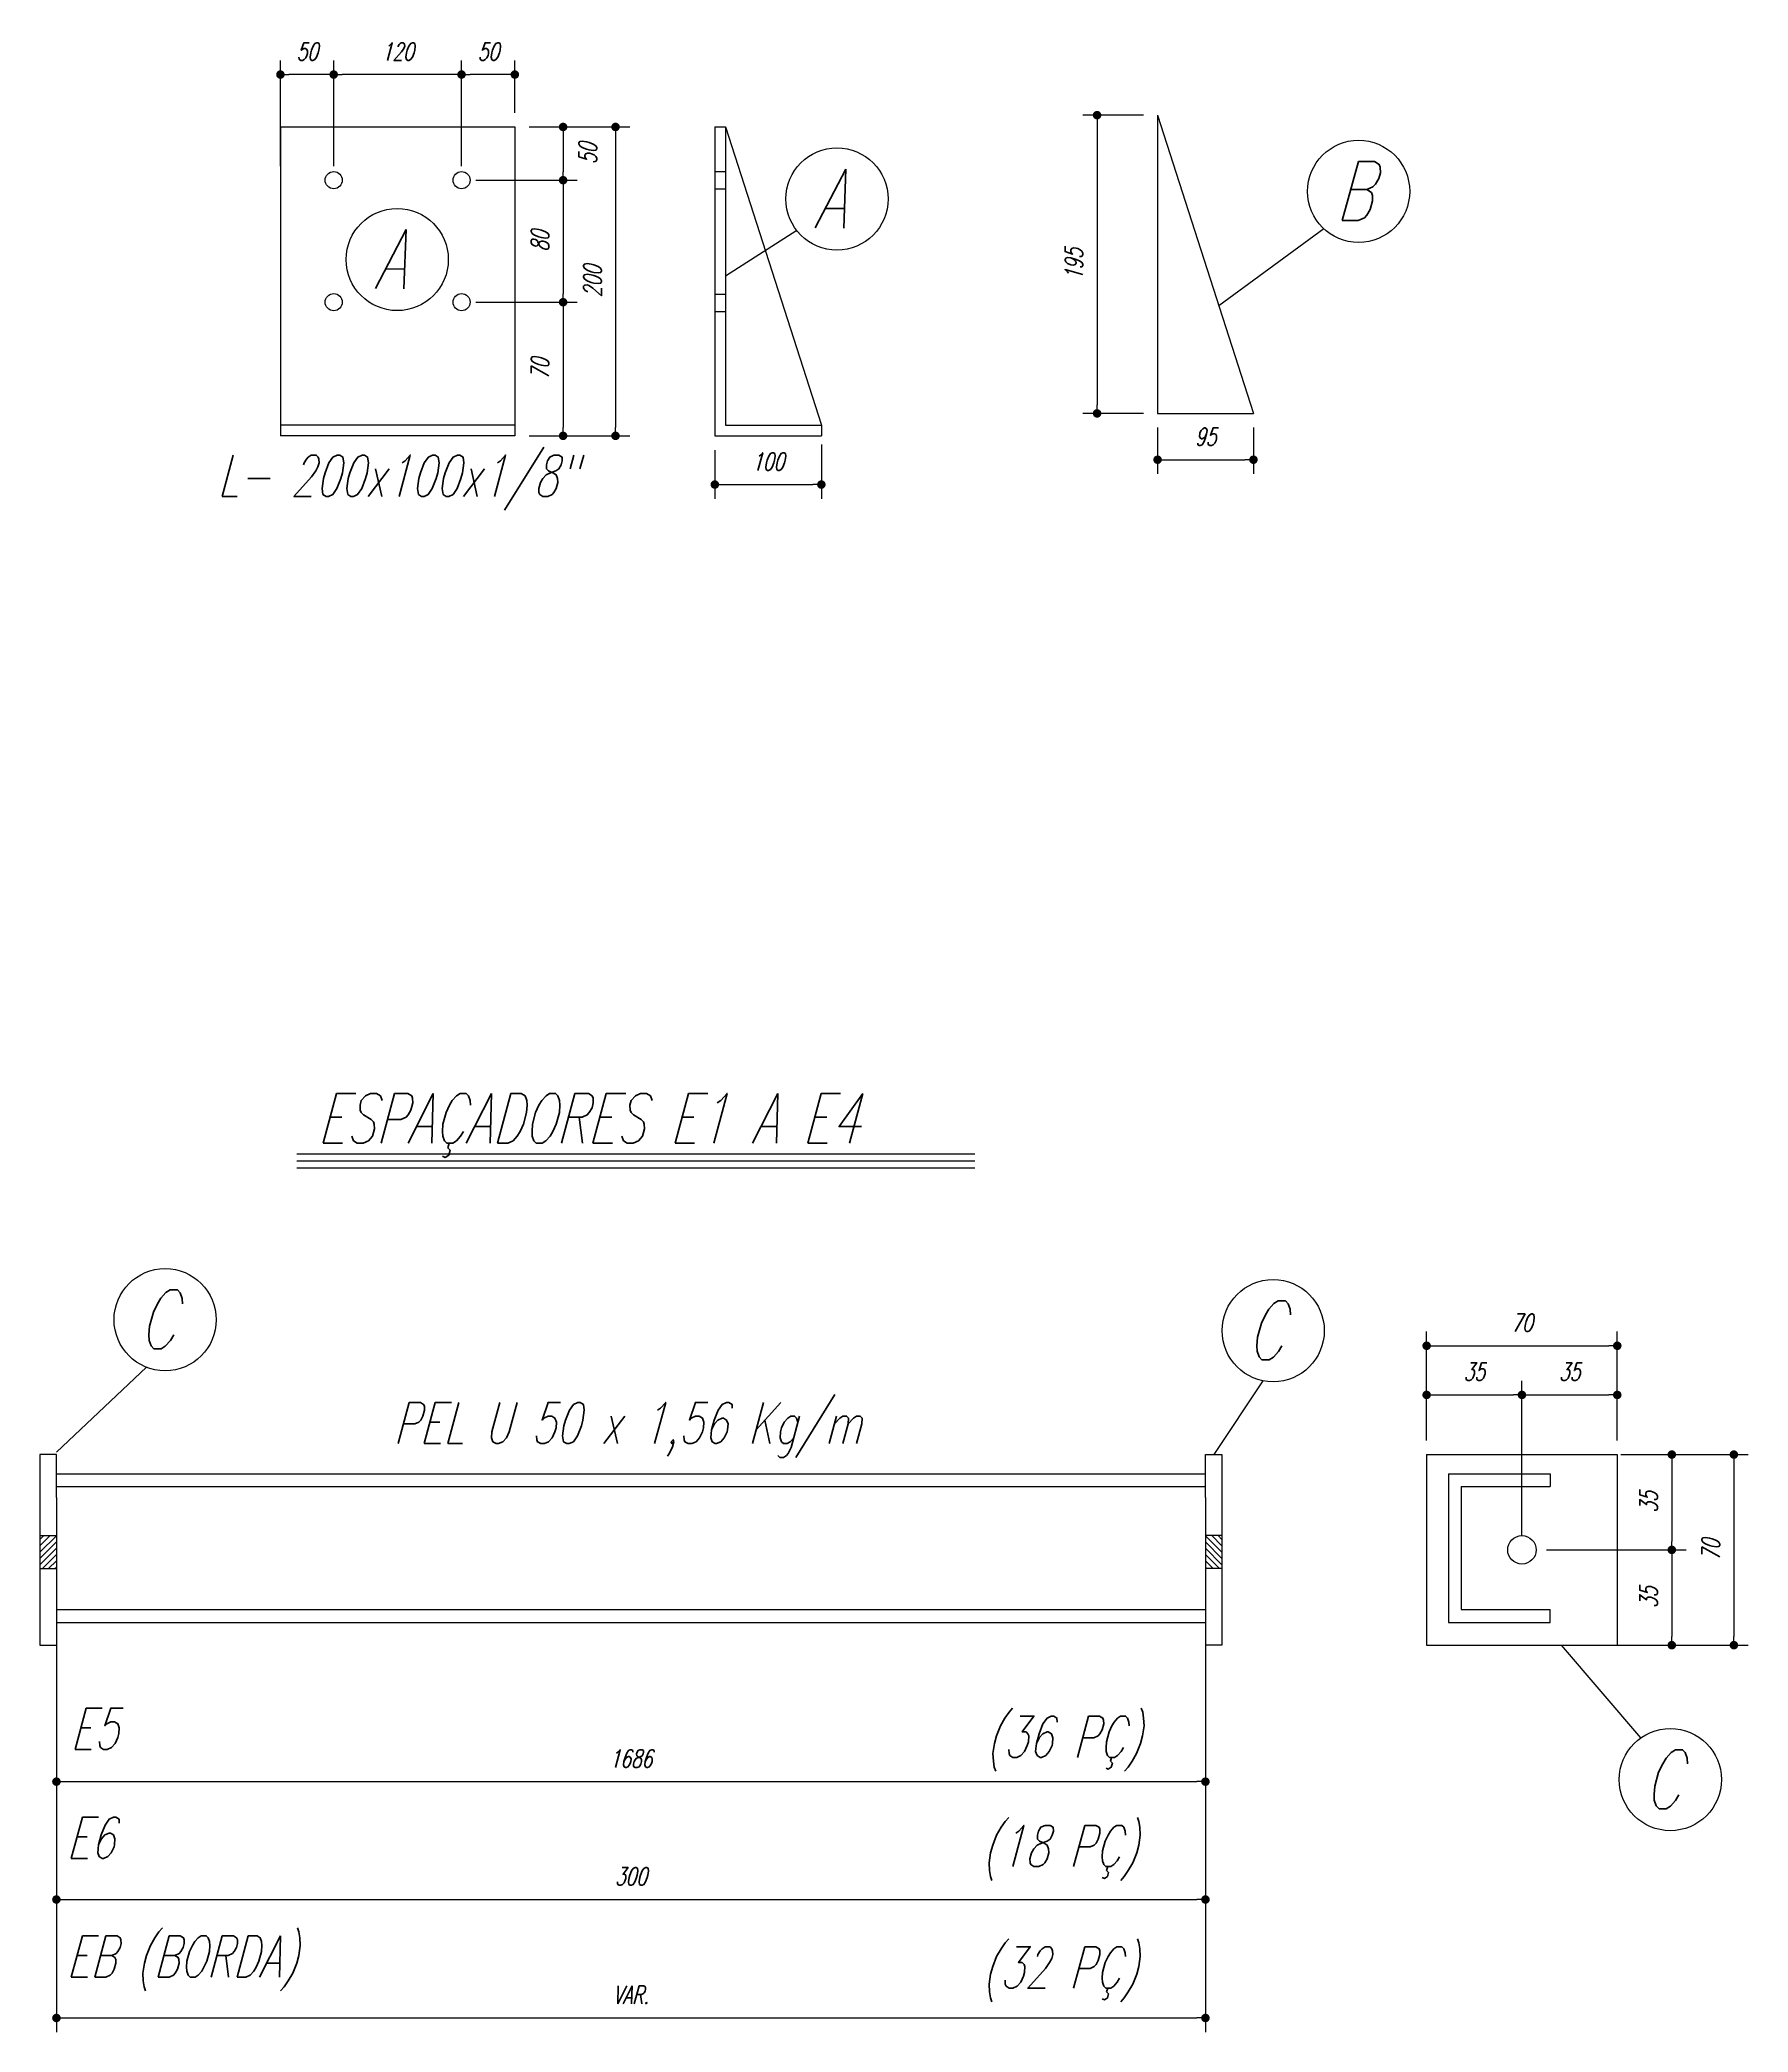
# Model space of a CAD drawing. Extents: x -187 to 453, y 281 to 902.
# Drawn here: x 405.31 to 417.34, y 437.1 to 451.13 of the extents above; entities that cross this region are included whole.
import ezdxf

# ---------------------------------------------------------------- set-up
doc = ezdxf.new("R2010")
doc.units = 0
doc.header["$MEASUREMENT"] = 0
doc.header["$PDMODE"] = 35
doc.linetypes.add('CENTER', pattern=[2, 1.25, -0.25, 0.25, -0.25])
doc.layers.get('DEFPOINTS').update_dxf_attribs({"linetype": 'CONTINUOUS'})
for name, color, linetype in [('CARGAS', 3, 'CONTINUOUS'), ('COTA', 1, 'CONTINUOUS'), ('EIXO', 6, 'CENTER'), ('FORMA', 2, 'CONTINUOUS'), ('NPILAR', 4, 'CONTINUOUS'), ('PAREDE', 3, 'CONTINUOUS'), ('PILAR', 4, 'CONTINUOUS'), ('TEXTO1', 1, 'CONTINUOUS')]:
    doc.layers.add(name, color=color, linetype=linetype)
doc.styles.add('E100', font='romans.shx', dxfattribs={"width": 0.7, "oblique": 15, "height": 0.125})
doc.styles.add('E120', font='romans.shx', dxfattribs={"width": 0.7, "oblique": 15, "height": 0.15})
doc.styles.add('E140', font='romans.shx', dxfattribs={"width": 0.7, "oblique": 15, "height": 0.175})
doc.dimstyles.get("Standard").update_dxf_attribs({"dimtxt": 0.18, "dimasz": 0.18, "dimexe": 0.18, "dimexo": 0.0625, "dimgap": 0.09, "dimtad": 0, "dimtih": 1, "dimtoh": 1, "dimdec": 4, "dimzin": 0, "dimdsep": 46, "dimtxsty": 'Standard', "dimcen": 0.09, "dimadec": 0, "dimazin": 0, "dimtfac": 1, "dimtdec": 4, "dimtofl": 0, "dimtmove": 0, "dimatfit": 3, "dimfxl": 1, "dimtolj": 1, "dimtzin": 0, "dimarcsym": 0})

# ---------------------------------------------------------------- blocks, each defined once
blk = doc.blocks.new('DOT')
at = {"layer": 'CARGAS', "color": 0, "linetype": 'ByBlock'}
blk.add_line((-0.5, 0), (-1, 0), dxfattribs=at)
at = {"layer": 'CARGAS', "color": 0, "linetype": 'ByBlock', "const_width": 0.5}
blk.add_lwpolyline([(-0.25, 0, 1), (0.25, 0, 1)], format="xyb", close=True, dxfattribs=at)
blk = doc.blocks.new('*D127')
at = {"layer": 'COTA', "linetype": 'Continuous', "lineweight": -2, "transparency": 16777216}
for p, q in [((405.431, 439.893), (405.431, 438.765)), ((413.52, 439.893), (413.52, 438.765)), ((405.491, 438.865), (413.46, 438.865))]:
    blk.add_line(p, q, dxfattribs=at)
at = {"layer": 'DEFPOINTS', "color": 0, "linetype": 'Continuous', "transparency": 16777216}
for p in [(405.431, 439.993), (413.52, 439.993), (413.52, 438.865)]:
    blk.add_point(p, dxfattribs=at)
at = {"layer": 'COTA', "linetype": 'Continuous', "lineweight": -2, "transparency": 16777216, "xscale": 0.06, "yscale": 0.06, "zscale": 0.06, "rotation": 180}
blk.add_blockref('DOT', (405.431, 438.865), dxfattribs=at)
at = {"layer": 'COTA', "linetype": 'Continuous', "lineweight": -2, "transparency": 16777216, "xscale": 0.06, "yscale": 0.06, "zscale": 0.06}
blk.add_blockref('DOT', (413.52, 438.865), dxfattribs=at)
at = {"layer": 'COTA', "color": 2, "linetype": 'Continuous', "transparency": 16777216, "insert": (409.475, 439.027), "char_height": 0.125, "attachment_point": 5, "style": 'E100'}
blk.add_mtext('\\A1;1686', dxfattribs=at)
blk = doc.blocks.new('*D128')
at = {"layer": 'COTA', "linetype": 'Continuous', "lineweight": -2, "transparency": 16777216}
for p, q in [((405.431, 439.064), (405.431, 437.935)), ((413.52, 439.064), (413.52, 437.935)), ((405.491, 438.035), (413.46, 438.035))]:
    blk.add_line(p, q, dxfattribs=at)
at = {"layer": 'DEFPOINTS', "color": 0, "linetype": 'Continuous', "transparency": 16777216}
for p in [(405.431, 439.164), (413.52, 439.164), (413.52, 438.035)]:
    blk.add_point(p, dxfattribs=at)
at = {"layer": 'COTA', "linetype": 'Continuous', "lineweight": -2, "transparency": 16777216, "xscale": 0.06, "yscale": 0.06, "zscale": 0.06, "rotation": 180}
blk.add_blockref('DOT', (405.431, 438.035), dxfattribs=at)
at = {"layer": 'COTA', "linetype": 'Continuous', "lineweight": -2, "transparency": 16777216, "xscale": 0.06, "yscale": 0.06, "zscale": 0.06}
blk.add_blockref('DOT', (413.52, 438.035), dxfattribs=at)
at = {"layer": 'COTA', "color": 2, "linetype": 'Continuous', "transparency": 16777216, "insert": (409.475, 438.198), "char_height": 0.125, "attachment_point": 5, "style": 'E100'}
blk.add_mtext('\\A1;300', dxfattribs=at)
blk = doc.blocks.new('*D129')
at = {"layer": 'COTA', "linetype": 'Continuous', "lineweight": -2, "transparency": 16777216}
for p, q in [((415.077, 441.268), (415.077, 442.034)), ((416.419, 441.268), (416.419, 442.034)), ((415.137, 441.934), (416.359, 441.934))]:
    blk.add_line(p, q, dxfattribs=at)
at = {"layer": 'DEFPOINTS', "color": 0, "linetype": 'Continuous', "transparency": 16777216}
for p in [(416.419, 441.934), (415.077, 441.168), (416.419, 441.168)]:
    blk.add_point(p, dxfattribs=at)
at = {"layer": 'COTA', "linetype": 'Continuous', "lineweight": -2, "transparency": 16777216, "xscale": 0.06, "yscale": 0.06, "zscale": 0.06, "rotation": 180}
blk.add_blockref('DOT', (415.077, 441.934), dxfattribs=at)
at = {"layer": 'COTA', "linetype": 'Continuous', "lineweight": -2, "transparency": 16777216, "xscale": 0.06, "yscale": 0.06, "zscale": 0.06}
blk.add_blockref('DOT', (416.419, 441.934), dxfattribs=at)
at = {"layer": 'COTA', "color": 2, "linetype": 'Continuous', "transparency": 16777216, "insert": (415.748, 442.096), "char_height": 0.125, "attachment_point": 5, "style": 'E100'}
blk.add_mtext('\\A1;70', dxfattribs=at)
blk = doc.blocks.new('*D130')
at = {"layer": 'COTA', "linetype": 'Continuous', "lineweight": -2, "transparency": 16777216}
for p, q in [((415.077, 441.268), (415.077, 441.688)), ((415.748, 440.597), (415.748, 441.688)), ((415.137, 441.588), (415.688, 441.588))]:
    blk.add_line(p, q, dxfattribs=at)
at = {"layer": 'DEFPOINTS', "color": 0, "linetype": 'Continuous', "transparency": 16777216}
for p in [(415.748, 441.588), (415.077, 441.168), (415.748, 440.497)]:
    blk.add_point(p, dxfattribs=at)
at = {"layer": 'COTA', "linetype": 'Continuous', "lineweight": -2, "transparency": 16777216, "xscale": 0.06, "yscale": 0.06, "zscale": 0.06, "rotation": 180}
blk.add_blockref('DOT', (415.077, 441.588), dxfattribs=at)
at = {"layer": 'COTA', "linetype": 'Continuous', "lineweight": -2, "transparency": 16777216, "xscale": 0.06, "yscale": 0.06, "zscale": 0.06}
blk.add_blockref('DOT', (415.748, 441.588), dxfattribs=at)
at = {"layer": 'COTA', "color": 2, "linetype": 'Continuous', "transparency": 16777216, "insert": (415.412, 441.751), "char_height": 0.125, "attachment_point": 5, "style": 'E100'}
blk.add_mtext('\\A1;35', dxfattribs=at)
blk = doc.blocks.new('*D131')
at = {"layer": 'COTA', "linetype": 'Continuous', "lineweight": -2, "transparency": 16777216}
for p, q in [((415.748, 440.597), (415.748, 441.688)), ((416.419, 441.268), (416.419, 441.688)), ((415.808, 441.588), (416.359, 441.588))]:
    blk.add_line(p, q, dxfattribs=at)
at = {"layer": 'DEFPOINTS', "color": 0, "linetype": 'Continuous', "transparency": 16777216}
for p in [(416.419, 441.588), (416.419, 441.168), (415.748, 440.497)]:
    blk.add_point(p, dxfattribs=at)
at = {"layer": 'COTA', "linetype": 'Continuous', "lineweight": -2, "transparency": 16777216, "xscale": 0.06, "yscale": 0.06, "zscale": 0.06, "rotation": 180}
blk.add_blockref('DOT', (415.748, 441.588), dxfattribs=at)
at = {"layer": 'COTA', "linetype": 'Continuous', "lineweight": -2, "transparency": 16777216, "xscale": 0.06, "yscale": 0.06, "zscale": 0.06}
blk.add_blockref('DOT', (416.419, 441.588), dxfattribs=at)
at = {"layer": 'COTA', "color": 2, "linetype": 'Continuous', "transparency": 16777216, "insert": (416.083, 441.751), "char_height": 0.125, "attachment_point": 5, "style": 'E100'}
blk.add_mtext('\\A1;35', dxfattribs=at)
blk = doc.blocks.new('*D132')
at = {"layer": 'COTA', "linetype": 'Continuous', "lineweight": -2, "transparency": 16777216}
for p, q in [((416.592, 441.168), (416.903, 441.168)), ((416.803, 441.108), (416.803, 440.557)), ((415.921, 440.497), (416.903, 440.497))]:
    blk.add_line(p, q, dxfattribs=at)
at = {"layer": 'DEFPOINTS', "color": 0, "linetype": 'Continuous', "transparency": 16777216}
for p in [(416.492, 441.168), (415.821, 440.497), (416.803, 440.497)]:
    blk.add_point(p, dxfattribs=at)
at = {"layer": 'COTA', "linetype": 'Continuous', "lineweight": -2, "transparency": 16777216, "xscale": 0.06, "yscale": 0.06, "zscale": 0.06}
for p, rotation in [((416.803, 441.168), 90), ((416.803, 440.497), 270)]:
    blk.add_blockref('DOT', p, dxfattribs=dict(at, rotation=rotation))
at = {"layer": 'COTA', "color": 2, "linetype": 'Continuous', "transparency": 16777216, "insert": (416.64, 440.833), "char_height": 0.125, "attachment_point": 5, "rotation": 90, "style": 'E100'}
blk.add_mtext('\\A1;35', dxfattribs=at)
blk = doc.blocks.new('*D133')
at = {"layer": 'COTA', "linetype": 'Continuous', "lineweight": -2, "transparency": 16777216}
for p, q in [((415.921, 440.497), (416.903, 440.497)), ((416.803, 440.437), (416.803, 439.886)), ((416.592, 439.826), (416.903, 439.826))]:
    blk.add_line(p, q, dxfattribs=at)
at = {"layer": 'DEFPOINTS', "color": 0, "linetype": 'Continuous', "transparency": 16777216}
for p in [(415.821, 440.497), (416.492, 439.826), (416.803, 439.826)]:
    blk.add_point(p, dxfattribs=at)
at = {"layer": 'COTA', "linetype": 'Continuous', "lineweight": -2, "transparency": 16777216, "xscale": 0.06, "yscale": 0.06, "zscale": 0.06}
for p, rotation in [((416.803, 440.497), 90), ((416.803, 439.826), 270)]:
    blk.add_blockref('DOT', p, dxfattribs=dict(at, rotation=rotation))
at = {"layer": 'COTA', "color": 2, "linetype": 'Continuous', "transparency": 16777216, "insert": (416.64, 440.162), "char_height": 0.125, "attachment_point": 5, "rotation": 90, "style": 'E100'}
blk.add_mtext('\\A1;35', dxfattribs=at)
blk = doc.blocks.new('*D134')
at = {"layer": 'COTA', "linetype": 'Continuous', "lineweight": -2, "transparency": 16777216}
for p, q in [((416.445, 441.168), (417.34, 441.168)), ((417.24, 441.108), (417.24, 439.886)), ((416.372, 439.826), (417.34, 439.826))]:
    blk.add_line(p, q, dxfattribs=at)
at = {"layer": 'DEFPOINTS', "color": 0, "linetype": 'Continuous', "transparency": 16777216}
for p in [(416.345, 441.168), (416.272, 439.826), (417.24, 439.826)]:
    blk.add_point(p, dxfattribs=at)
at = {"layer": 'COTA', "linetype": 'Continuous', "lineweight": -2, "transparency": 16777216, "xscale": 0.06, "yscale": 0.06, "zscale": 0.06}
for p, rotation in [((417.24, 441.168), 90), ((417.24, 439.826), 270)]:
    blk.add_blockref('DOT', p, dxfattribs=dict(at, rotation=rotation))
at = {"layer": 'COTA', "color": 2, "linetype": 'Continuous', "transparency": 16777216, "insert": (417.078, 440.497), "char_height": 0.125, "attachment_point": 5, "rotation": 90, "style": 'E100'}
blk.add_mtext('\\A1;70', dxfattribs=at)
blk = doc.blocks.new('*D135')
at = {"layer": 'COTA', "linetype": 'Continuous', "lineweight": -2, "transparency": 16777216}
for p, q in [((405.431, 438.23), (405.431, 437.101)), ((413.52, 438.23), (413.52, 437.101)), ((405.491, 437.201), (413.46, 437.201))]:
    blk.add_line(p, q, dxfattribs=at)
at = {"layer": 'DEFPOINTS', "color": 0, "linetype": 'Continuous', "transparency": 16777216}
for p in [(405.431, 438.33), (413.52, 438.33), (413.52, 437.201)]:
    blk.add_point(p, dxfattribs=at)
at = {"layer": 'COTA', "linetype": 'Continuous', "lineweight": -2, "transparency": 16777216, "xscale": 0.06, "yscale": 0.06, "zscale": 0.06, "rotation": 180}
blk.add_blockref('DOT', (405.431, 437.201), dxfattribs=at)
at = {"layer": 'COTA', "linetype": 'Continuous', "lineweight": -2, "transparency": 16777216, "xscale": 0.06, "yscale": 0.06, "zscale": 0.06}
blk.add_blockref('DOT', (413.52, 437.201), dxfattribs=at)
at = {"layer": 'COTA', "color": 2, "linetype": 'Continuous', "transparency": 16777216, "insert": (409.475, 437.364), "char_height": 0.125, "attachment_point": 5, "style": 'E100'}
blk.add_mtext('\\A1;VAR.', dxfattribs=at)
blk = doc.blocks.new('*D152')
at = {"layer": 'COTA', "linetype": 'Continuous', "lineweight": -2, "transparency": 16777216}
for p, q in [((408.758, 450.516), (409.467, 450.516)), ((409.367, 450.456), (409.367, 448.401)), ((408.758, 448.341), (409.467, 448.341))]:
    blk.add_line(p, q, dxfattribs=at)
at = {"layer": 'DEFPOINTS', "color": 0, "linetype": 'Continuous', "transparency": 16777216}
for p in [(408.658, 450.516), (408.658, 448.341), (409.367, 448.341)]:
    blk.add_point(p, dxfattribs=at)
at = {"layer": 'COTA', "linetype": 'Continuous', "lineweight": -2, "transparency": 16777216, "xscale": 0.06, "yscale": 0.06, "zscale": 0.06}
for p, rotation in [((409.367, 450.516), 90), ((409.367, 448.341), 270)]:
    blk.add_blockref('DOT', p, dxfattribs=dict(at, rotation=rotation))
at = {"layer": 'COTA', "color": 2, "linetype": 'Continuous', "transparency": 16777216, "insert": (409.205, 449.429), "char_height": 0.125, "attachment_point": 5, "rotation": 90, "style": 'E100'}
blk.add_mtext('\\A1;200', dxfattribs=at)
blk = doc.blocks.new('*D153')
at = {"layer": 'COTA', "linetype": 'Continuous', "lineweight": -2, "transparency": 16777216}
for p, q in [((408.758, 450.516), (409.098, 450.516)), ((408.998, 450.456), (408.998, 450.201)), ((408.383, 450.141), (409.098, 450.141))]:
    blk.add_line(p, q, dxfattribs=at)
at = {"layer": 'DEFPOINTS', "color": 0, "linetype": 'Continuous', "transparency": 16777216}
for p in [(408.658, 450.516), (408.283, 450.141), (408.998, 450.141)]:
    blk.add_point(p, dxfattribs=at)
at = {"layer": 'COTA', "linetype": 'Continuous', "lineweight": -2, "transparency": 16777216, "xscale": 0.06, "yscale": 0.06, "zscale": 0.06}
for p, rotation in [((408.998, 450.516), 90), ((408.998, 450.141), 270)]:
    blk.add_blockref('DOT', p, dxfattribs=dict(at, rotation=rotation))
at = {"layer": 'COTA', "color": 2, "linetype": 'Continuous', "transparency": 16777216, "insert": (409.172, 450.329), "char_height": 0.125, "attachment_point": 5, "rotation": 90, "style": 'E100'}
blk.add_mtext('\\A1;50', dxfattribs=at)
blk = doc.blocks.new('*D154')
at = {"layer": 'COTA', "linetype": 'Continuous', "lineweight": -2, "transparency": 16777216}
for p, q in [((408.383, 450.141), (409.098, 450.141)), ((408.998, 450.081), (408.998, 449.342)), ((408.383, 449.282), (409.098, 449.282))]:
    blk.add_line(p, q, dxfattribs=at)
at = {"layer": 'DEFPOINTS', "color": 0, "linetype": 'Continuous', "transparency": 16777216}
for p in [(408.283, 450.141), (408.283, 449.282), (408.998, 449.282)]:
    blk.add_point(p, dxfattribs=at)
at = {"layer": 'COTA', "linetype": 'Continuous', "lineweight": -2, "transparency": 16777216, "xscale": 0.06, "yscale": 0.06, "zscale": 0.06}
for p, rotation in [((408.998, 450.141), 90), ((408.998, 449.282), 270)]:
    blk.add_blockref('DOT', p, dxfattribs=dict(at, rotation=rotation))
at = {"layer": 'COTA', "color": 2, "linetype": 'Continuous', "transparency": 16777216, "insert": (408.836, 449.712), "char_height": 0.125, "attachment_point": 5, "rotation": 90, "style": 'E100'}
blk.add_mtext('\\A1;80', dxfattribs=at)
blk = doc.blocks.new('*D155')
at = {"layer": 'COTA', "linetype": 'Continuous', "lineweight": -2, "transparency": 16777216}
for p, q in [((408.383, 449.282), (409.098, 449.282)), ((408.998, 449.222), (408.998, 448.401)), ((408.758, 448.341), (409.098, 448.341))]:
    blk.add_line(p, q, dxfattribs=at)
at = {"layer": 'DEFPOINTS', "color": 0, "linetype": 'Continuous', "transparency": 16777216}
for p in [(408.283, 449.282), (408.658, 448.341), (408.998, 448.341)]:
    blk.add_point(p, dxfattribs=at)
at = {"layer": 'COTA', "linetype": 'Continuous', "lineweight": -2, "transparency": 16777216, "xscale": 0.06, "yscale": 0.06, "zscale": 0.06}
for p, rotation in [((408.998, 449.282), 90), ((408.998, 448.341), 270)]:
    blk.add_blockref('DOT', p, dxfattribs=dict(at, rotation=rotation))
at = {"layer": 'COTA', "color": 2, "linetype": 'Continuous', "transparency": 16777216, "insert": (408.836, 448.812), "char_height": 0.125, "attachment_point": 5, "rotation": 90, "style": 'E100'}
blk.add_mtext('\\A1;70', dxfattribs=at)
blk = doc.blocks.new('*D156')
at = {"layer": 'COTA', "linetype": 'Continuous', "lineweight": -2, "transparency": 16777216}
for p, q in [((408.283, 450.241), (408.283, 450.985)), ((408.598, 450.885), (408.343, 450.885)), ((408.658, 450.616), (408.658, 450.985))]:
    blk.add_line(p, q, dxfattribs=at)
at = {"layer": 'DEFPOINTS', "color": 0, "linetype": 'Continuous', "transparency": 16777216}
for p in [(408.283, 450.885), (408.658, 450.516), (408.283, 450.141)]:
    blk.add_point(p, dxfattribs=at)
at = {"layer": 'COTA', "linetype": 'Continuous', "lineweight": -2, "transparency": 16777216, "xscale": 0.06, "yscale": 0.06, "zscale": 0.06, "rotation": 180}
blk.add_blockref('DOT', (408.283, 450.885), dxfattribs=at)
at = {"layer": 'COTA', "linetype": 'Continuous', "lineweight": -2, "transparency": 16777216, "xscale": 0.06, "yscale": 0.06, "zscale": 0.06}
blk.add_blockref('DOT', (408.658, 450.885), dxfattribs=at)
at = {"layer": 'COTA', "color": 2, "linetype": 'Continuous', "transparency": 16777216, "insert": (408.471, 451.047), "char_height": 0.125, "attachment_point": 5, "style": 'E100'}
blk.add_mtext('\\A1;50', dxfattribs=at)
blk = doc.blocks.new('*D157')
at = {"layer": 'COTA', "linetype": 'Continuous', "lineweight": -2, "transparency": 16777216}
for p, q in [((407.383, 450.241), (407.383, 450.985)), ((408.223, 450.885), (407.443, 450.885)), ((408.283, 450.241), (408.283, 450.985))]:
    blk.add_line(p, q, dxfattribs=at)
at = {"layer": 'DEFPOINTS', "color": 0, "linetype": 'Continuous', "transparency": 16777216}
for p in [(407.383, 450.885), (407.383, 450.141), (408.283, 450.141)]:
    blk.add_point(p, dxfattribs=at)
at = {"layer": 'COTA', "linetype": 'Continuous', "lineweight": -2, "transparency": 16777216, "xscale": 0.06, "yscale": 0.06, "zscale": 0.06, "rotation": 180}
blk.add_blockref('DOT', (407.383, 450.885), dxfattribs=at)
at = {"layer": 'COTA', "linetype": 'Continuous', "lineweight": -2, "transparency": 16777216, "xscale": 0.06, "yscale": 0.06, "zscale": 0.06}
blk.add_blockref('DOT', (408.283, 450.885), dxfattribs=at)
at = {"layer": 'COTA', "color": 2, "linetype": 'Continuous', "transparency": 16777216, "insert": (407.833, 451.047), "char_height": 0.125, "attachment_point": 5, "style": 'E100'}
blk.add_mtext('\\A1;120', dxfattribs=at)
blk = doc.blocks.new('*D158')
at = {"layer": 'COTA', "linetype": 'Continuous', "lineweight": -2, "transparency": 16777216}
for p, q in [((407.008, 450.241), (407.008, 450.985)), ((407.323, 450.885), (407.068, 450.885)), ((407.383, 450.241), (407.383, 450.985))]:
    blk.add_line(p, q, dxfattribs=at)
at = {"layer": 'DEFPOINTS', "color": 0, "linetype": 'Continuous', "transparency": 16777216}
for p in [(407.008, 450.885), (407.008, 450.141), (407.383, 450.141)]:
    blk.add_point(p, dxfattribs=at)
at = {"layer": 'COTA', "linetype": 'Continuous', "lineweight": -2, "transparency": 16777216, "xscale": 0.06, "yscale": 0.06, "zscale": 0.06, "rotation": 180}
blk.add_blockref('DOT', (407.008, 450.885), dxfattribs=at)
at = {"layer": 'COTA', "linetype": 'Continuous', "lineweight": -2, "transparency": 16777216, "xscale": 0.06, "yscale": 0.06, "zscale": 0.06}
blk.add_blockref('DOT', (407.383, 450.885), dxfattribs=at)
at = {"layer": 'COTA', "color": 2, "linetype": 'Continuous', "transparency": 16777216, "insert": (407.196, 451.047), "char_height": 0.125, "attachment_point": 5, "style": 'E100'}
blk.add_mtext('\\A1;50', dxfattribs=at)
blk = doc.blocks.new('*D159')
at = {"layer": 'COTA', "linetype": 'Continuous', "lineweight": -2, "transparency": 16777216}
for p, q in [((410.066, 448.241), (410.066, 447.898)), ((410.816, 448.279), (410.816, 447.898)), ((410.126, 447.998), (410.756, 447.998))]:
    blk.add_line(p, q, dxfattribs=at)
at = {"layer": 'DEFPOINTS', "color": 0, "linetype": 'Continuous', "transparency": 16777216}
for p in [(410.816, 448.379), (410.066, 448.341), (410.816, 447.998)]:
    blk.add_point(p, dxfattribs=at)
at = {"layer": 'COTA', "linetype": 'Continuous', "lineweight": -2, "transparency": 16777216, "xscale": 0.06, "yscale": 0.06, "zscale": 0.06, "rotation": 180}
blk.add_blockref('DOT', (410.066, 447.998), dxfattribs=at)
at = {"layer": 'COTA', "linetype": 'Continuous', "lineweight": -2, "transparency": 16777216, "xscale": 0.06, "yscale": 0.06, "zscale": 0.06}
blk.add_blockref('DOT', (410.816, 447.998), dxfattribs=at)
at = {"layer": 'COTA', "color": 2, "linetype": 'Continuous', "transparency": 16777216, "insert": (410.441, 448.16), "char_height": 0.125, "attachment_point": 5, "style": 'E100'}
blk.add_mtext('\\A1;100', dxfattribs=at)
blk = doc.blocks.new('*D101')
at = {"layer": 'COTA', "linetype": 'Continuous', "lineweight": -2, "transparency": 16777216}
for p, q in [((413.083, 450.599), (412.657, 450.599)), ((412.757, 450.539), (412.757, 448.559)), ((413.083, 448.499), (412.657, 448.499))]:
    blk.add_line(p, q, dxfattribs=at)
at = {"layer": 'DEFPOINTS', "color": 0, "linetype": 'Continuous', "transparency": 16777216}
for p in [(413.183, 450.599), (412.757, 448.499), (413.183, 448.499)]:
    blk.add_point(p, dxfattribs=at)
at = {"layer": 'COTA', "linetype": 'Continuous', "lineweight": -2, "transparency": 16777216, "xscale": 0.06, "yscale": 0.06, "zscale": 0.06}
for p, rotation in [((412.757, 450.599), 90), ((412.757, 448.499), 270)]:
    blk.add_blockref('DOT', p, dxfattribs=dict(at, rotation=rotation))
at = {"layer": 'COTA', "color": 2, "linetype": 'Continuous', "transparency": 16777216, "insert": (412.594, 449.549), "char_height": 0.125, "attachment_point": 5, "rotation": 90, "style": 'E100'}
blk.add_mtext('\\A1;195', dxfattribs=at)
blk = doc.blocks.new('*D102')
at = {"layer": 'COTA', "linetype": 'Continuous', "lineweight": -2, "transparency": 16777216}
for p, q in [((413.183, 448.399), (413.183, 448.073)), ((413.858, 448.399), (413.858, 448.073)), ((413.243, 448.173), (413.798, 448.173))]:
    blk.add_line(p, q, dxfattribs=at)
at = {"layer": 'DEFPOINTS', "color": 0, "linetype": 'Continuous', "transparency": 16777216}
for p in [(413.183, 448.499), (413.858, 448.499), (413.858, 448.173)]:
    blk.add_point(p, dxfattribs=at)
at = {"layer": 'COTA', "linetype": 'Continuous', "lineweight": -2, "transparency": 16777216, "xscale": 0.06, "yscale": 0.06, "zscale": 0.06, "rotation": 180}
blk.add_blockref('DOT', (413.183, 448.173), dxfattribs=at)
at = {"layer": 'COTA', "linetype": 'Continuous', "lineweight": -2, "transparency": 16777216, "xscale": 0.06, "yscale": 0.06, "zscale": 0.06}
blk.add_blockref('DOT', (413.858, 448.173), dxfattribs=at)
at = {"layer": 'COTA', "color": 2, "linetype": 'Continuous', "transparency": 16777216, "insert": (413.521, 448.335), "char_height": 0.125, "attachment_point": 5, "style": 'E100'}
blk.add_mtext('\\A1;95', dxfattribs=at)

msp = doc.modelspace()

# ---------------------------------------------------------------- hatches: boundary and pattern name
at = {"layer": 'COTA', "linetype": 'Continuous'}
h = msp.add_hatch(dxfattribs=at)
h.set_pattern_fill('ANSI31', color=256, scale=0.25, style=0)
h.set_pattern_definition([(45, (-124.336664, -80.994438), (-0.0220970869, 0.0220970869), [])])
h.paths.add_polyline_path([(405.43051543, 440.36568357), (405.31441069, 440.36568357), (405.31441069, 440.59704466), (405.43051543, 440.59704466)])
h = msp.add_hatch(dxfattribs=at)
h.set_pattern_fill('ANSI31', color=256, scale=0.25, style=0)
h.set_pattern_definition([(135, (943.287456, -80.994438), (0.0220970869, 0.0220970869), [])])
h.paths.add_polyline_path([(413.52027654, 440.36568357), (413.63638128, 440.36568357), (413.63638128, 440.59704466), (413.52027654, 440.59704466)])

# ---------------------------------------------------------------- linework, layer by layer
for p, q in [((410.14144886, 450.51644841), (410.81644886, 448.41644841)), ((410.6425603, 449.78752662), (410.14144886, 449.46644841)), ((414.35304374, 449.7992831), (413.6147803, 449.25600071)), ((406.06494764, 441.78296698), (405.43051543, 441.18429139)), ((413.92348912, 441.68839601), (413.57832891, 441.16799591)), ((415.23047561, 441.03342383), (415.94620323, 441.03342383)), ((415.23047561, 441.03342383), (415.23047561, 439.98660216)), ((415.32047561, 440.94342383), (415.94620323, 440.94342383)), ((415.32047561, 440.94342383), (415.32047561, 440.07660216)), ((415.32047561, 440.94342383), (415.32047561, 440.07660216)), ((415.94620323, 441.03342383), (415.94620323, 440.94342383)), ((405.43051543, 440.86626079), (405.43051543, 440.15060305)), ((413.52027654, 440.86626079), (413.52027654, 440.15060305)), ((405.31441069, 440.59704466), (405.43051543, 440.59704466)), ((413.63638128, 440.59704466), (413.52027654, 440.59704466)), ((405.31441069, 440.36568357), (405.43051543, 440.36568357)), ((413.63638128, 440.36568357), (413.52027654, 440.36568357)), ((415.32047561, 440.07660216), (415.94620323, 440.07660216)), ((415.94620323, 439.98660216), (415.94620323, 440.07660216)), ((415.23047561, 439.98660216), (415.94620323, 439.98660216)), ((416.58506911, 439.17317444), (416.02543465, 439.82610906))]:
    msp.add_line(p, q, dxfattribs=at)
msp.add_circle((415.74778644, 440.49705249), 0.1, dxfattribs=at)
at = {"layer": 'EIXO', "color": 6, "linetype": 'ByBlock', "ltscale": 0.5}
for centre in [(410.92599879, 450.00891093), (414.59814996, 450.06247756), (407.83021168, 449.58257779), (406.19631743, 442.11776598), (413.99683135, 442.04048876), (416.79252558, 438.87938846)]:
    msp.add_circle(centre, 0.35965037, dxfattribs=at)
at = {"layer": 'FORMA', "linetype": 'Continuous'}
for p, q in [((413.18300819, 450.59929171), (413.18300819, 448.49929171)), ((413.18300819, 450.59929171), (413.85800819, 448.49929171)), ((407.00824374, 450.51644841), (408.65824374, 450.51644841)), ((407.00824374, 450.51644841), (407.00824374, 448.34144841)), ((408.65824374, 450.51644841), (408.65824374, 448.34144841)), ((410.06644886, 450.51644841), (410.14144886, 450.51644841)), ((410.06644886, 450.51644841), (410.06644886, 448.34144841)), ((410.14144886, 450.51644841), (410.14144886, 448.41644841)), ((410.06644886, 450.20180545), (410.14144886, 450.20180545)), ((410.06644886, 450.08109136), (410.14144886, 450.08109136)), ((410.06644886, 449.33806919), (410.14144886, 449.33806919)), ((410.06644886, 449.2173551), (410.14144886, 449.2173551)), ((413.18300819, 448.49929171), (413.85800819, 448.49929171)), ((408.65824374, 448.41644841), (407.00824374, 448.41644841)), ((410.14144886, 448.41644841), (410.81644886, 448.41644841)), ((410.81644886, 448.41644841), (410.81644886, 448.34144841)), ((408.65824374, 448.34144841), (407.00824374, 448.34144841)), ((410.06644886, 448.34144841), (410.81644886, 448.34144841))]:
    msp.add_line(p, q, dxfattribs=at)
for centre in [(407.38324374, 450.14144841), (408.28324374, 450.14144841), (407.38324374, 449.28227209), (408.28324374, 449.28227209)]:
    msp.add_circle(centre, 0.06035705, dxfattribs=at)
at = {"layer": 'PAREDE', "color": 2, "ltscale": 0.5}
for p, q in [((405.43051543, 441.16799591), (405.31441069, 441.16799591)), ((405.31441069, 441.16799591), (405.31441069, 439.82610906)), ((405.43051543, 440.86626079), (405.43051543, 441.16799591)), ((413.52027654, 440.86626079), (413.52027654, 441.16799591)), ((413.52027654, 441.16799591), (413.63638128, 441.16799591)), ((413.63638128, 441.16799591), (413.63638128, 439.82610906)), ((415.07684302, 441.16799591), (416.41872986, 441.16799591)), ((415.07684302, 441.16799591), (415.07684302, 439.82610906)), ((416.41872986, 441.16799591), (416.41872986, 439.82610906)), ((405.43051543, 441.03342383), (413.52027654, 441.03342383)), ((405.43051543, 440.94342383), (413.52027654, 440.94342383)), ((405.43051543, 440.86626079), (405.43051543, 439.82610906)), ((413.52027654, 440.86626079), (413.52027654, 439.82610906)), ((405.43051543, 440.07660216), (413.52027654, 440.07660216)), ((405.43051543, 439.98660216), (413.52027654, 439.98660216)), ((405.31441069, 439.82610906), (405.43051543, 439.82610906)), ((413.63638128, 439.82610906), (413.52027654, 439.82610906)), ((415.07684302, 439.82610906), (416.41872986, 439.82610906))]:
    msp.add_line(p, q, dxfattribs=at)
at = {"layer": 'PILAR', "color": 1}
for p, q in [((407.12271452, 443.28644154), (411.89590479, 443.28644154)), ((407.12271452, 443.23644154), (411.89590479, 443.23644154)), ((407.12271452, 443.18644154), (411.89590479, 443.18644154))]:
    msp.add_line(p, q, dxfattribs=at)

# ---------------------------------------------------------------- texts
at = {"layer": 'NPILAR', "color": 3, "style": 'E120', "oblique": 15, "width": 0.7}
for s, p in [('A', (410.76104877, 449.80470281)), ('B', (414.43319995, 449.85826943)), ('A', (407.66526166, 449.37836967)), ('C', (406.00478916, 441.91355785)), ('C', (413.80530308, 441.83628064)), ('C', (416.60099731, 438.67518033))]:
    msp.add_text(s, height=0.41660369, rotation=359.50903442, dxfattribs=at).set_placement(p)
at = {"layer": 'NPILAR', "color": 3, "style": 'E140', "oblique": 15, "width": 0.7}
msp.add_text('ESPAÇADORES E1 A E4', height=0.35, dxfattribs=at).set_placement((407.26579121, 443.36057516))
at = {"layer": 'TEXTO1', "style": 'E120', "oblique": 15, "width": 0.7}
for s, height, p in [('L- 200x100x1/8"', 0.2906161199, (406.56278275, 447.91506667)), ('PEL U 50 x 1,56 Kg/m', 0.2906161199, (407.8026112, 441.24492258)), ('E5', 0.29061612, (405.52757097, 439.09253204)), ('(36 PÇ)', 0.29061612, (411.97324065, 439.03577858)), ('E6', 0.29061612, (405.50103177, 438.323404)), ('(18 PÇ)', 0.29061612, (411.94670146, 438.26665054)), ('EB (BORDA)', 0.29061612, (405.50103177, 437.48922002)), ('(32 PÇ)', 0.29061612, (411.94670146, 437.41158868))]:
    msp.add_text(s, height=height, dxfattribs=at).set_placement(p)

# ---------------------------------------------------------------- dimensions: what is measured, and where the dimension line sits
at = {"layer": 'COTA', "linetype": 'Continuous'}
for base, p1, p2, text, picture, middle in [((407.00824374, 450.88487652), (407.38324374, 450.14144841), (407.00824374, 450.14144841), '50', '*D158', (407.19574374, 451.04737652)), ((407.38324374, 450.88487652), (408.28324374, 450.14144841), (407.38324374, 450.14144841), '120', '*D157', (407.83324374, 451.04737652)), ((408.28324374, 450.88487652), (408.65824374, 450.51644841), (408.28324374, 450.14144841), '50', '*D156', (408.47074374, 451.04737652)), ((413.85800819, 448.17266892), (413.18300819, 448.49929171), (413.85800819, 448.49929171), '95', '*D102', (413.52050819, 448.33516892)), ((410.81644886, 447.99774233), (410.06644886, 448.34144841), (410.81644886, 448.37894841), '100', '*D159', (410.44144886, 448.16024233)), ((416.41872986, 441.9335935), (415.07684302, 441.16799591), (416.41872986, 441.16799591), '70', '*D129', (415.74778644, 442.0960935)), ((415.74778644, 441.58826829), (415.07684302, 441.16799591), (415.74778644, 440.49705249), '35', '*D130', (415.41231473, 441.75076829)), ((416.41872986, 441.58826829), (415.74778644, 440.49705249), (416.41872986, 441.16799591), '35', '*D131', (416.08325815, 441.75076829)), ((413.52027654, 438.86480796), (405.43051543, 439.99327211), (413.52027654, 439.99327211), '1686', '*D127', (409.47539598, 439.02730796)), ((413.52027654, 438.03535922), (405.43051543, 439.16382337), (413.52027654, 439.16382337), '300', '*D128', (409.47539598, 438.19785922)), ((413.52027654, 437.20117525), (405.43051543, 438.3296394), (413.52027654, 438.3296394), 'VAR.', '*D135', (409.47539598, 437.36367525))]:
    dim = msp.add_linear_dim(base=base, p1=p1, p2=p2, text=text, dimstyle='Standard', override={"dimscale": 0.1, "dimtxt": 0.125, "dimasz": 0.6, "dimexe": 1, "dimexo": 1, "dimgap": 1, "dimtad": 1, "dimtih": 0, "dimtoh": 0, "dimlfac": 1000, "dimzin": 12, "dimtxsty": 'E100', "dimblk1": 'DOT', "dimblk2": 'DOT', "dimsah": 1, "dimcen": 0.3, "dimclrd": 256, "dimclre": 256, "dimclrt": 2, "dimadec": 2, "dimtofl": 1, "dimtmove": 2, "dimldrblk": 'DOT', "dimtvp": 1, "dimtzin": 12}, dxfattribs=at)
    dim.commit()
    dim.dimension.update_dxf_attribs({"geometry": picture, "text_midpoint": middle})
for base, p1, p2, text, picture, middle in [((412.75657158, 448.49929171), (413.18300819, 450.59929171), (413.18300819, 448.49929171), '195', '*D101', (412.59407158, 449.54929171)), ((409.36710138, 448.34144841), (408.65824374, 450.51644841), (408.65824374, 448.34144841), '200', '*D152', (409.20460138, 449.42894841)), ((408.99836004, 449.28227209), (408.28324374, 450.14144841), (408.28324374, 449.28227209), '80', '*D154', (408.83586004, 449.71186025)), ((408.99836004, 448.34144841), (408.28324374, 449.28227209), (408.65824374, 448.34144841), '70', '*D155', (408.83586004, 448.81186025)), ((416.80251362, 440.49705249), (416.49171095, 441.16799591), (415.82076753, 440.49705249), '35', '*D132', (416.64001362, 440.8325242)), ((417.24040693, 439.82610906), (416.34471535, 441.16799591), (416.27173426, 439.82610906), '70', '*D134', (417.07790693, 440.49705249)), ((416.80251362, 439.82610906), (415.82076753, 440.49705249), (416.49171095, 439.82610906), '35', '*D133', (416.64001362, 440.16158078))]:
    dim = msp.add_linear_dim(base=base, p1=p1, p2=p2, angle=90, text=text, dimstyle='Standard', override={"dimscale": 0.1, "dimtxt": 0.125, "dimasz": 0.6, "dimexe": 1, "dimexo": 1, "dimgap": 1, "dimtad": 1, "dimtih": 0, "dimtoh": 0, "dimlfac": 1000, "dimzin": 12, "dimtxsty": 'E100', "dimblk1": 'DOT', "dimblk2": 'DOT', "dimsah": 1, "dimcen": 0.3, "dimclrd": 256, "dimclre": 256, "dimclrt": 2, "dimadec": 2, "dimtofl": 1, "dimtmove": 2, "dimldrblk": 'DOT', "dimtvp": 1, "dimtzin": 12}, dxfattribs=at)
    dim.commit()
    dim.dimension.update_dxf_attribs({"geometry": picture, "text_midpoint": middle})
dim = msp.add_linear_dim(base=(408.99836004, 450.14144841), p1=(408.65824374, 450.51644841), p2=(408.28324374, 450.14144841), angle=90, text='50', dimstyle='Standard', override={"dimscale": 0.1, "dimtxt": 0.125, "dimasz": 0.6, "dimexe": 1, "dimexo": 1, "dimgap": 1, "dimtad": 1, "dimtih": 0, "dimtoh": 0, "dimlfac": 1000, "dimzin": 12, "dimtxsty": 'E100', "dimblk1": 'DOT', "dimblk2": 'DOT', "dimsah": 1, "dimcen": 0.3, "dimclrd": 256, "dimclre": 256, "dimclrt": 2, "dimadec": 2, "dimtofl": 1, "dimtmove": 2, "dimldrblk": 'DOT', "dimtvp": 1, "dimtzin": 12}, dxfattribs=at)
dim.commit()
dim.dimension.update_dxf_attribs({"geometry": '*D153', "text_midpoint": (409.17167252, 450.32894841), "dimtype": 160})

doc.saveas('drawing.dxf')
